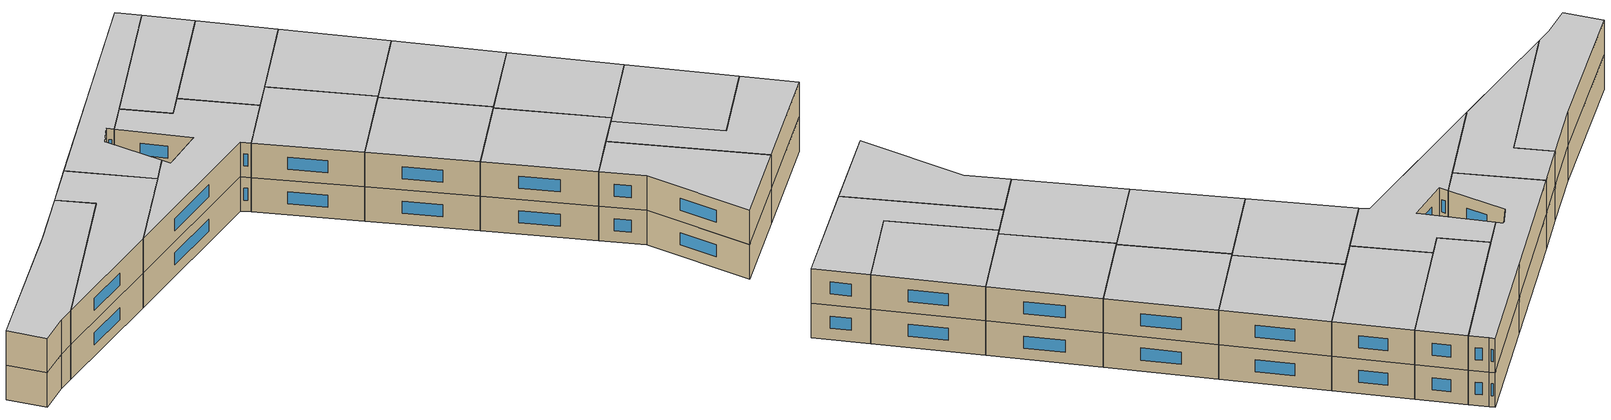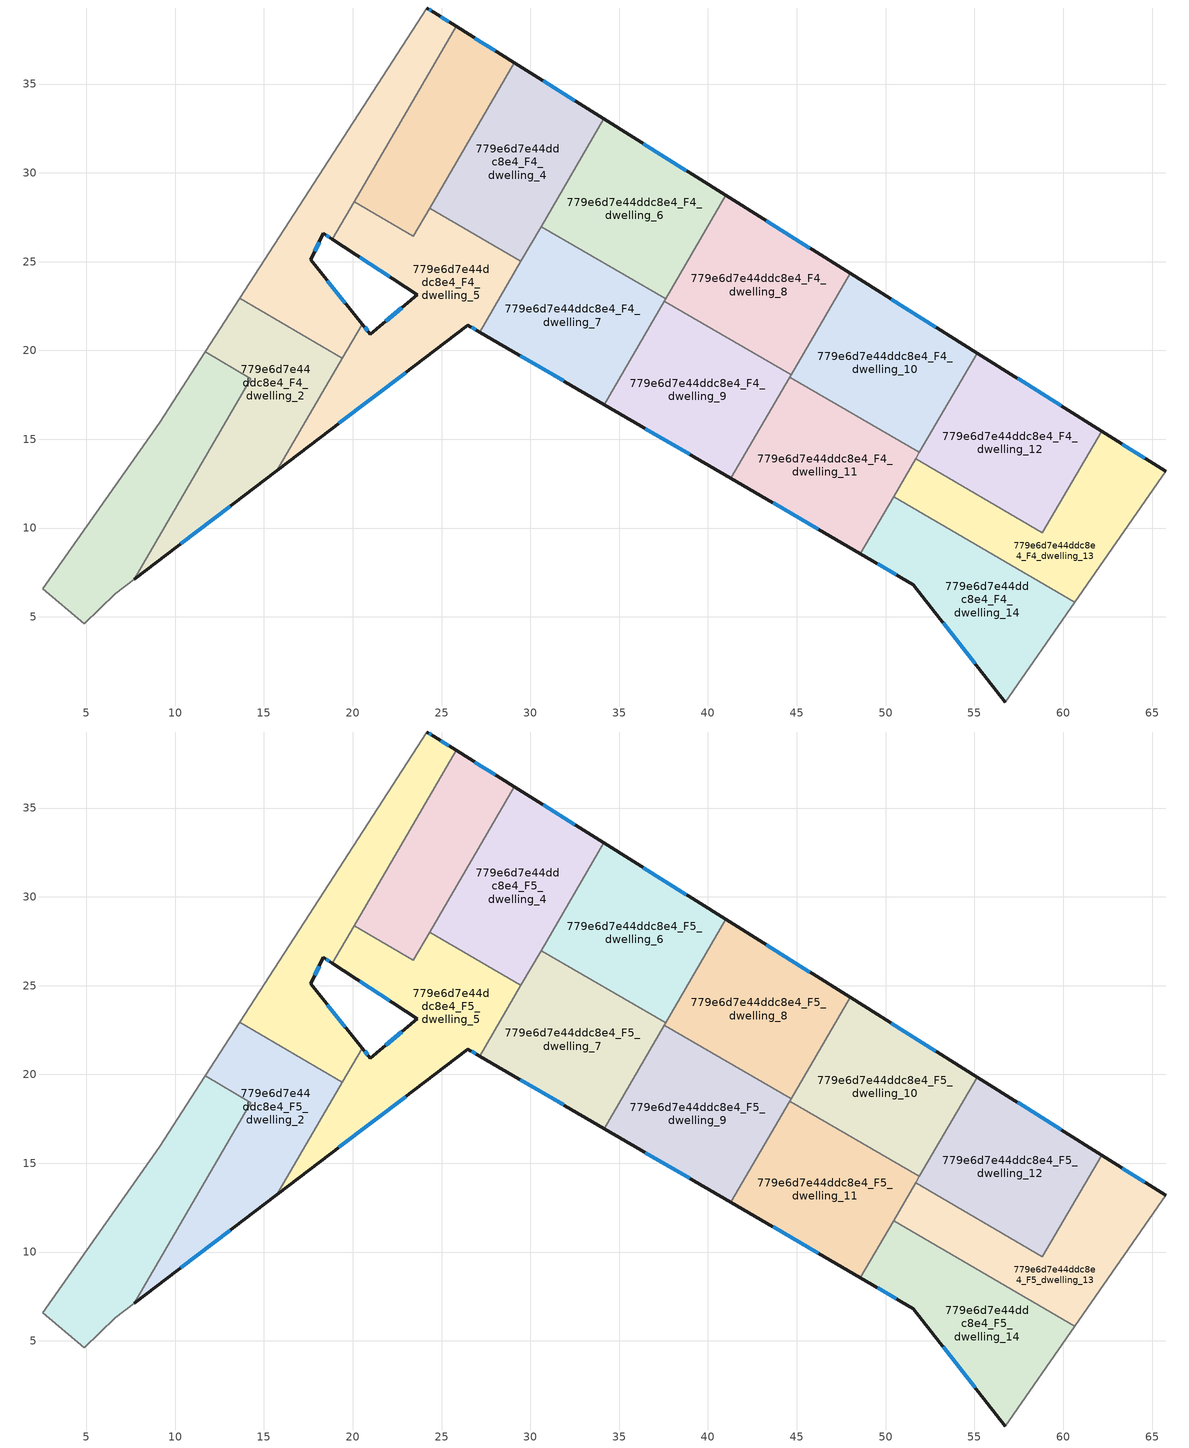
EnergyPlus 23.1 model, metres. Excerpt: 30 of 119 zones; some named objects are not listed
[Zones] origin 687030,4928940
779e6d7e44ddc8e4_F4_dwelling_0
 floor to 779e6d7e44ddc8e4_F3_dwelling_0 (EU_floor_Construction): 25.82,38.25 18.84,26.27 18.35,26.59 17.63,25.1 20.53,21.48 19.42,19.57 13.64,22.93 19.21,31.59 24.18,39.28 24.56,39.04 z12
 wall outside (EU_wall_Construction): 25.82,38.25 24.56,39.04 24.18,39.28 / 20.53,21.48 17.63,25.1 18.35,26.59 18.84,26.27 z12:15
 wall to 779e6d7e44ddc8e4_F4_dwelling_2 (EU_wall_Construction): 13.64,22.93 19.42,19.57 z12:15
 wall adiabatic (EU_wall_Construction): 24.18,39.28 19.21,31.59 13.64,22.93 z12:15
 wall to 779e6d7e44ddc8e4_F4_dwelling_3 (EU_wall_Construction): 20.07,28.38 25.82,38.25 z12:15
 wall to 779e6d7e44ddc8e4_F4_dwelling_5 (EU_wall_Construction): 19.42,19.57 20.53,21.48 / 18.84,26.27 20.07,28.38 z12:15
 window (EU_Window_Construction): 24.43,39.12 24.3,39.2 / 25.41,38.51 24.97,38.78 / 18.51,26.48 18.68,26.37 / 17.86,25.58 18.11,26.1 / 19.58,22.66 18.57,23.92 z12.98:14.02
779e6d7e44ddc8e4_F4_dwelling_1
 floor to 779e6d7e44ddc8e4_F3_dwelling_1 (EU_floor_Construction): 14.27,18.41 7.7,7.12 6.64,6.31 4.89,4.62 2.55,6.59 9.12,15.9 11.7,19.91 z12
 wall adiabatic (EU_wall_Construction): 11.7,19.91 9.12,15.9 2.55,6.59 4.89,4.62 6.64,6.31 7.7,7.12 z12:15
 wall to 779e6d7e44ddc8e4_F4_dwelling_2 (EU_wall_Construction): 7.7,7.12 14.27,18.41 11.7,19.91 z12:15
779e6d7e44ddc8e4_F4_dwelling_10
 floor to 779e6d7e44ddc8e4_F3_dwelling_10 (EU_floor_Construction): 55.16,19.85 51.91,14.26 44.61,18.5 48.01,24.33 z12
 wall outside (EU_wall_Construction): 55.16,19.85 48.01,24.33 z12:15
 wall to 779e6d7e44ddc8e4_F4_dwelling_11 (EU_wall_Construction): 44.61,18.5 51.91,14.26 z12:15
 wall to 779e6d7e44ddc8e4_F4_dwelling_12 (EU_wall_Construction): 51.91,14.26 55.16,19.85 z12:15
 wall to 779e6d7e44ddc8e4_F4_dwelling_8 (EU_wall_Construction): 48.01,24.33 44.68,18.62 z12:15
 wall to 779e6d7e44ddc8e4_F4_dwelling_9 (EU_wall_Construction): 44.68,18.62 44.61,18.5 z12:15
 window (EU_Window_Construction): 52.83,21.31 50.33,22.88 z12.98:14.02
779e6d7e44ddc8e4_F4_dwelling_11
 floor to 779e6d7e44ddc8e4_F3_dwelling_11 (EU_floor_Construction): 51.91,14.26 48.58,8.55 41.29,12.8 44.61,18.5 z12
 wall outside (EU_wall_Construction): 41.29,12.8 48.58,8.55 z12:15
 wall to 779e6d7e44ddc8e4_F4_dwelling_9 (EU_wall_Construction): 44.61,18.5 41.29,12.8 z12:15
 wall to 779e6d7e44ddc8e4_F4_dwelling_14 (EU_wall_Construction): 48.58,8.55 50.45,11.76 z12:15
 wall to 779e6d7e44ddc8e4_F4_dwelling_13 (EU_wall_Construction): 50.45,11.76 51.69,13.9 z12:15
 wall to 779e6d7e44ddc8e4_F4_dwelling_12 (EU_wall_Construction): 51.69,13.9 51.91,14.26 z12:15
 window (EU_Window_Construction): 43.66,11.42 46.21,9.93 z12.98:14.02
779e6d7e44ddc8e4_F4_dwelling_12
 floor to 779e6d7e44ddc8e4_F3_dwelling_12 (EU_floor_Construction): 62.16,15.46 58.83,9.75 51.69,13.9 55.16,19.85 z12
 wall outside (EU_wall_Construction): 62.16,15.46 55.16,19.85 z12:15
 wall to 779e6d7e44ddc8e4_F4_dwelling_13 (EU_wall_Construction): 51.69,13.9 58.83,9.75 62.16,15.46 z12:15
 window (EU_Window_Construction): 59.88,16.89 57.43,18.42 z12.98:14.02
779e6d7e44ddc8e4_F4_dwelling_13
 floor to 779e6d7e44ddc8e4_F3_dwelling_13 (EU_floor_Construction): 65.78,13.19 60.65,5.82 50.45,11.76 51.69,13.9 58.83,9.75 62.16,15.46 z12
 wall outside (EU_wall_Construction): 65.78,13.19 62.16,15.46 z12:15
 wall adiabatic (EU_wall_Construction): 60.65,5.82 65.78,13.19 z12:15
 wall to 779e6d7e44ddc8e4_F4_dwelling_14 (EU_wall_Construction): 50.45,11.76 60.65,5.82 z12:15
 window (EU_Window_Construction): 64.6,13.93 63.33,14.72 z12.98:14.02
779e6d7e44ddc8e4_F4_dwelling_14
 floor to 779e6d7e44ddc8e4_F3_dwelling_14 (EU_floor_Construction): 60.65,5.82 56.74,0.21 51.56,6.82 48.58,8.55 50.45,11.76 z12
 wall outside (EU_wall_Construction): 48.58,8.55 51.56,6.82 56.74,0.21 z12:15
 wall adiabatic (EU_wall_Construction): 56.74,0.21 60.65,5.82 z12:15
 window (EU_Window_Construction): 53.24,4.67 55.05,2.36 / 49.55,7.99 50.59,7.38 z12.98:14.02
779e6d7e44ddc8e4_F4_dwelling_2
 floor to 779e6d7e44ddc8e4_F3_dwelling_2 (EU_floor_Construction): 19.42,19.57 15.72,13.23 7.7,7.12 14.27,18.41 11.7,19.91 13.64,22.93 z12
 wall outside (EU_wall_Construction): 7.7,7.12 15.72,13.23 z12:15
 wall adiabatic (EU_wall_Construction): 13.64,22.93 11.7,19.91 z12:15
 wall to 779e6d7e44ddc8e4_F4_dwelling_5 (EU_wall_Construction): 15.72,13.23 19.42,19.57 z12:15
 window (EU_Window_Construction): 10.31,9.11 13.11,11.24 z12.98:14.02
779e6d7e44ddc8e4_F4_dwelling_3
 floor to 779e6d7e44ddc8e4_F3_dwelling_3 (EU_floor_Construction): 29.09,36.2 24.33,28.02 23.41,26.44 20.07,28.38 25.82,38.25 z12
 wall outside (EU_wall_Construction): 29.09,36.2 25.82,38.25 z12:15
 wall to 779e6d7e44ddc8e4_F4_dwelling_4 (EU_wall_Construction): 24.33,28.02 29.09,36.2 z12:15
 wall to 779e6d7e44ddc8e4_F4_dwelling_5 (EU_wall_Construction): 20.07,28.38 23.41,26.44 24.33,28.02 z12:15
 window (EU_Window_Construction): 28.03,36.87 26.88,37.58 z12.98:14.02
779e6d7e44ddc8e4_F4_dwelling_4
 floor to 779e6d7e44ddc8e4_F3_dwelling_4 (EU_floor_Construction): 34.13,33.04 29.47,25.03 24.33,28.02 29.09,36.2 z12
 wall outside (EU_wall_Construction): 34.13,33.04 29.09,36.2 z12:15
 wall to 779e6d7e44ddc8e4_F4_dwelling_5 (EU_wall_Construction): 24.33,28.02 29.47,25.03 z12:15
 wall to 779e6d7e44ddc8e4_F4_dwelling_6 (EU_wall_Construction): 30.61,26.98 34.13,33.04 z12:15
 wall to 779e6d7e44ddc8e4_F4_dwelling_7 (EU_wall_Construction): 29.47,25.03 30.61,26.98 z12:15
 window (EU_Window_Construction): 32.49,34.06 30.73,35.17 z12.98:14.02
779e6d7e44ddc8e4_F4_dwelling_5
 floor to 779e6d7e44ddc8e4_F3_dwelling_5 (EU_floor_Construction): 29.47,25.03 27.15,21.03 26.49,21.42 15.72,13.23 20.53,21.48 20.99,20.91 23.64,23.14 18.84,26.27 20.07,28.38 23.41,26.44 24.33,28.02 z12
 wall outside (EU_wall_Construction): 15.72,13.23 26.49,21.42 27.15,21.03 / 18.84,26.27 23.64,23.14 20.99,20.91 20.53,21.48 z12:15
 wall to 779e6d7e44ddc8e4_F4_dwelling_7 (EU_wall_Construction): 27.15,21.03 29.47,25.03 z12:15
 window (EU_Window_Construction): 26.7,21.29 26.93,21.16 / 19.22,15.89 22.99,18.75 / 20.84,21.1 20.68,21.3 / 22.78,22.41 21.85,21.63 / 20.4,25.25 22.08,24.16 z12.98:14.02
779e6d7e44ddc8e4_F4_dwelling_6
 floor to 779e6d7e44ddc8e4_F3_dwelling_6 (EU_floor_Construction): 41,28.73 37.61,22.9 30.61,26.98 34.13,33.04 z12
 wall outside (EU_wall_Construction): 41,28.73 34.13,33.04 z12:15
 wall to 779e6d7e44ddc8e4_F4_dwelling_7 (EU_wall_Construction): 30.61,26.98 37.61,22.9 z12:15
 wall to 779e6d7e44ddc8e4_F4_dwelling_8 (EU_wall_Construction): 37.61,22.9 41,28.73 z12:15
 window (EU_Window_Construction): 38.77,30.13 36.37,31.63 z12.98:14.02
779e6d7e44ddc8e4_F4_dwelling_7
 floor to 779e6d7e44ddc8e4_F3_dwelling_7 (EU_floor_Construction): 37.61,22.9 34.15,16.96 27.15,21.03 30.61,26.98 z12
 wall outside (EU_wall_Construction): 27.15,21.03 34.15,16.96 z12:15
 wall to 779e6d7e44ddc8e4_F4_dwelling_9 (EU_wall_Construction): 34.15,16.96 37.54,22.78 z12:15
 wall to 779e6d7e44ddc8e4_F4_dwelling_8 (EU_wall_Construction): 37.54,22.78 37.61,22.9 z12:15
 window (EU_Window_Construction): 29.43,19.71 31.87,18.28 z12.98:14.02
779e6d7e44ddc8e4_F4_dwelling_8
 floor to 779e6d7e44ddc8e4_F3_dwelling_8 (EU_floor_Construction): 48.01,24.33 44.68,18.62 37.54,22.78 41,28.73 z12
 wall outside (EU_wall_Construction): 48.01,24.33 41,28.73 z12:15
 wall to 779e6d7e44ddc8e4_F4_dwelling_9 (EU_wall_Construction): 37.54,22.78 44.68,18.62 z12:15
 window (EU_Window_Construction): 45.73,25.76 43.28,27.3 z12.98:14.02
779e6d7e44ddc8e4_F4_dwelling_9
 floor to 779e6d7e44ddc8e4_F3_dwelling_9 (EU_floor_Construction): 44.68,18.62 41.29,12.8 34.15,16.96 37.54,22.78 z12
 wall outside (EU_wall_Construction): 34.15,16.96 41.29,12.8 z12:15
 window (EU_Window_Construction): 36.47,15.6 38.97,14.15 z12.98:14.02
779e6d7e44ddc8e4_F5_dwelling_0
 floor to 779e6d7e44ddc8e4_F4_dwelling_0 (EU_floor_Construction): 25.82,38.25 18.84,26.27 18.35,26.59 17.63,25.1 20.53,21.48 19.42,19.57 13.64,22.93 19.21,31.59 24.18,39.28 24.56,39.04 z15
 wall outside (EU_wall_Construction): 25.82,38.25 24.56,39.04 24.18,39.28 / 20.53,21.48 17.63,25.1 18.35,26.59 18.84,26.27 z15:18
 wall to 779e6d7e44ddc8e4_F5_dwelling_2 (EU_wall_Construction): 13.64,22.93 19.42,19.57 z15:18
 wall adiabatic (EU_wall_Construction): 24.18,39.28 19.21,31.59 13.64,22.93 z15:18
 wall to 779e6d7e44ddc8e4_F5_dwelling_3 (EU_wall_Construction): 20.07,28.38 25.82,38.25 z15:18
 wall to 779e6d7e44ddc8e4_F5_dwelling_5 (EU_wall_Construction): 19.42,19.57 20.53,21.48 / 18.84,26.27 20.07,28.38 z15:18
 window (EU_Window_Construction): 24.43,39.12 24.3,39.2 / 25.41,38.51 24.97,38.78 / 18.51,26.48 18.68,26.37 / 17.86,25.58 18.11,26.1 / 19.58,22.66 18.57,23.92 z15.98:17.02
 ceiling to 779e6d7e44ddc8e4_F6_dwelling_0 (EU_floor_Construction): 20.53,21.48 17.63,25.1 18.35,26.59 18.84,26.27 25.82,38.25 24.56,39.04 24.18,39.28 19.21,31.59 13.64,22.93 19.42,19.57 z18
779e6d7e44ddc8e4_F5_dwelling_1
 floor to 779e6d7e44ddc8e4_F4_dwelling_1 (EU_floor_Construction): 14.27,18.41 7.7,7.12 6.64,6.31 4.89,4.62 2.55,6.59 9.12,15.9 11.7,19.91 z15
 wall adiabatic (EU_wall_Construction): 11.7,19.91 9.12,15.9 2.55,6.59 4.89,4.62 6.64,6.31 7.7,7.12 z15:18
 wall to 779e6d7e44ddc8e4_F5_dwelling_2 (EU_wall_Construction): 7.7,7.12 14.27,18.41 11.7,19.91 z15:18
 ceiling to 779e6d7e44ddc8e4_F6_dwelling_1 (EU_floor_Construction): 7.7,7.12 14.27,18.41 11.7,19.91 9.12,15.9 2.55,6.59 4.89,4.62 6.64,6.31 z18
779e6d7e44ddc8e4_F5_dwelling_10
 floor to 779e6d7e44ddc8e4_F4_dwelling_10 (EU_floor_Construction): 55.16,19.85 51.91,14.26 44.61,18.5 48.01,24.33 z15
 wall outside (EU_wall_Construction): 55.16,19.85 48.01,24.33 z15:18
 wall to 779e6d7e44ddc8e4_F5_dwelling_11 (EU_wall_Construction): 44.61,18.5 51.91,14.26 z15:18
 wall to 779e6d7e44ddc8e4_F5_dwelling_12 (EU_wall_Construction): 51.91,14.26 55.16,19.85 z15:18
 wall to 779e6d7e44ddc8e4_F5_dwelling_8 (EU_wall_Construction): 48.01,24.33 44.68,18.62 z15:18
 wall to 779e6d7e44ddc8e4_F5_dwelling_9 (EU_wall_Construction): 44.68,18.62 44.61,18.5 z15:18
 window (EU_Window_Construction): 52.83,21.31 50.33,22.88 z15.98:17.02
 ceiling to 779e6d7e44ddc8e4_F6_dwelling_10 (EU_floor_Construction): 51.91,14.26 55.16,19.85 48.01,24.33 44.61,18.5 z18
779e6d7e44ddc8e4_F5_dwelling_11
 floor to 779e6d7e44ddc8e4_F4_dwelling_11 (EU_floor_Construction): 51.91,14.26 48.58,8.55 41.29,12.8 44.61,18.5 z15
 wall outside (EU_wall_Construction): 41.29,12.8 48.58,8.55 z15:18
 wall to 779e6d7e44ddc8e4_F5_dwelling_9 (EU_wall_Construction): 44.61,18.5 41.29,12.8 z15:18
 wall to 779e6d7e44ddc8e4_F5_dwelling_14 (EU_wall_Construction): 48.58,8.55 50.45,11.76 z15:18
 wall to 779e6d7e44ddc8e4_F5_dwelling_13 (EU_wall_Construction): 50.45,11.76 51.69,13.9 z15:18
 wall to 779e6d7e44ddc8e4_F5_dwelling_12 (EU_wall_Construction): 51.69,13.9 51.91,14.26 z15:18
 window (EU_Window_Construction): 43.66,11.42 46.21,9.93 z15.98:17.02
 ceiling to 779e6d7e44ddc8e4_F6_dwelling_11 (EU_floor_Construction): 48.58,8.55 51.91,14.26 44.61,18.5 41.29,12.8 z18
779e6d7e44ddc8e4_F5_dwelling_12
 floor to 779e6d7e44ddc8e4_F4_dwelling_12 (EU_floor_Construction): 62.16,15.46 58.83,9.75 51.69,13.9 55.16,19.85 z15
 wall outside (EU_wall_Construction): 62.16,15.46 55.16,19.85 z15:18
 wall to 779e6d7e44ddc8e4_F5_dwelling_13 (EU_wall_Construction): 51.69,13.9 58.83,9.75 62.16,15.46 z15:18
 window (EU_Window_Construction): 59.88,16.89 57.43,18.42 z15.98:17.02
 ceiling to 779e6d7e44ddc8e4_F6_dwelling_12 (EU_floor_Construction): 58.83,9.75 62.16,15.46 55.16,19.85 51.69,13.9 z18
779e6d7e44ddc8e4_F5_dwelling_13
 floor to 779e6d7e44ddc8e4_F4_dwelling_13 (EU_floor_Construction): 65.78,13.19 60.65,5.82 50.45,11.76 51.69,13.9 58.83,9.75 62.16,15.46 z15
 wall outside (EU_wall_Construction): 65.78,13.19 62.16,15.46 z15:18
 wall adiabatic (EU_wall_Construction): 60.65,5.82 65.78,13.19 z15:18
 wall to 779e6d7e44ddc8e4_F5_dwelling_14 (EU_wall_Construction): 50.45,11.76 60.65,5.82 z15:18
 window (EU_Window_Construction): 64.6,13.93 63.33,14.72 z15.98:17.02
 ceiling to 779e6d7e44ddc8e4_F6_dwelling_13 (EU_floor_Construction): 60.65,5.82 65.78,13.19 62.16,15.46 58.83,9.75 51.69,13.9 50.45,11.76 z18
779e6d7e44ddc8e4_F5_dwelling_14
 floor to 779e6d7e44ddc8e4_F4_dwelling_14 (EU_floor_Construction): 60.65,5.82 56.74,0.21 51.56,6.82 48.58,8.55 50.45,11.76 z15
 wall outside (EU_wall_Construction): 48.58,8.55 51.56,6.82 56.74,0.21 z15:18
 wall adiabatic (EU_wall_Construction): 56.74,0.21 60.65,5.82 z15:18
 window (EU_Window_Construction): 53.24,4.67 55.05,2.36 / 49.55,7.99 50.59,7.38 z15.98:17.02
 ceiling to 779e6d7e44ddc8e4_F6_dwelling_14 (EU_floor_Construction): 56.74,0.21 60.65,5.82 50.45,11.76 48.58,8.55 51.56,6.82 z18
779e6d7e44ddc8e4_F5_dwelling_2
 floor to 779e6d7e44ddc8e4_F4_dwelling_2 (EU_floor_Construction): 19.42,19.57 15.72,13.23 7.7,7.12 14.27,18.41 11.7,19.91 13.64,22.93 z15
 wall outside (EU_wall_Construction): 7.7,7.12 15.72,13.23 z15:18
 wall adiabatic (EU_wall_Construction): 13.64,22.93 11.7,19.91 z15:18
 wall to 779e6d7e44ddc8e4_F5_dwelling_5 (EU_wall_Construction): 15.72,13.23 19.42,19.57 z15:18
 window (EU_Window_Construction): 10.31,9.11 13.11,11.24 z15.98:17.02
 ceiling to 779e6d7e44ddc8e4_F6_dwelling_2 (EU_floor_Construction): 15.72,13.23 19.42,19.57 13.64,22.93 11.7,19.91 14.27,18.41 7.7,7.12 z18
779e6d7e44ddc8e4_F5_dwelling_3
 floor to 779e6d7e44ddc8e4_F4_dwelling_3 (EU_floor_Construction): 29.09,36.2 24.33,28.02 23.41,26.44 20.07,28.38 25.82,38.25 z15
 wall outside (EU_wall_Construction): 29.09,36.2 25.82,38.25 z15:18
 wall to 779e6d7e44ddc8e4_F5_dwelling_4 (EU_wall_Construction): 24.33,28.02 29.09,36.2 z15:18
 wall to 779e6d7e44ddc8e4_F5_dwelling_5 (EU_wall_Construction): 20.07,28.38 23.41,26.44 24.33,28.02 z15:18
 window (EU_Window_Construction): 28.03,36.87 26.88,37.58 z15.98:17.02
 ceiling to 779e6d7e44ddc8e4_F6_dwelling_3 (EU_floor_Construction): 24.33,28.02 29.09,36.2 25.82,38.25 20.07,28.38 23.41,26.44 z18
779e6d7e44ddc8e4_F5_dwelling_4
 floor to 779e6d7e44ddc8e4_F4_dwelling_4 (EU_floor_Construction): 34.13,33.04 29.47,25.03 24.33,28.02 29.09,36.2 z15
 wall outside (EU_wall_Construction): 34.13,33.04 29.09,36.2 z15:18
 wall to 779e6d7e44ddc8e4_F5_dwelling_5 (EU_wall_Construction): 24.33,28.02 29.47,25.03 z15:18
 wall to 779e6d7e44ddc8e4_F5_dwelling_6 (EU_wall_Construction): 30.61,26.98 34.13,33.04 z15:18
 wall to 779e6d7e44ddc8e4_F5_dwelling_7 (EU_wall_Construction): 29.47,25.03 30.61,26.98 z15:18
 window (EU_Window_Construction): 32.49,34.06 30.73,35.17 z15.98:17.02
 ceiling to 779e6d7e44ddc8e4_F6_dwelling_4 (EU_floor_Construction): 29.47,25.03 34.13,33.04 29.09,36.2 24.33,28.02 z18
779e6d7e44ddc8e4_F5_dwelling_5
 floor to 779e6d7e44ddc8e4_F4_dwelling_5 (EU_floor_Construction): 29.47,25.03 27.15,21.03 26.49,21.42 15.72,13.23 20.53,21.48 20.99,20.91 23.64,23.14 18.84,26.27 20.07,28.38 23.41,26.44 24.33,28.02 z15
 wall outside (EU_wall_Construction): 15.72,13.23 26.49,21.42 27.15,21.03 / 18.84,26.27 23.64,23.14 20.99,20.91 20.53,21.48 z15:18
 wall to 779e6d7e44ddc8e4_F5_dwelling_7 (EU_wall_Construction): 27.15,21.03 29.47,25.03 z15:18
 window (EU_Window_Construction): 26.7,21.29 26.93,21.16 / 19.22,15.89 22.99,18.75 / 20.84,21.1 20.68,21.3 / 22.78,22.41 21.85,21.63 / 20.4,25.25 22.08,24.16 z15.98:17.02
 ceiling to 779e6d7e44ddc8e4_F6_dwelling_5 (EU_floor_Construction): 27.15,21.03 29.47,25.03 24.33,28.02 23.41,26.44 20.07,28.38 18.84,26.27 23.64,23.14 20.99,20.91 20.53,21.48 15.72,13.23 26.49,21.42 z18
779e6d7e44ddc8e4_F5_dwelling_6
 floor to 779e6d7e44ddc8e4_F4_dwelling_6 (EU_floor_Construction): 41,28.73 37.61,22.9 30.61,26.98 34.13,33.04 z15
 wall outside (EU_wall_Construction): 41,28.73 34.13,33.04 z15:18
 wall to 779e6d7e44ddc8e4_F5_dwelling_7 (EU_wall_Construction): 30.61,26.98 37.61,22.9 z15:18
 wall to 779e6d7e44ddc8e4_F5_dwelling_8 (EU_wall_Construction): 37.61,22.9 41,28.73 z15:18
 window (EU_Window_Construction): 38.77,30.13 36.37,31.63 z15.98:17.02
 ceiling to 779e6d7e44ddc8e4_F6_dwelling_6 (EU_floor_Construction): 37.61,22.9 41,28.73 34.13,33.04 30.61,26.98 z18
779e6d7e44ddc8e4_F5_dwelling_7
 floor to 779e6d7e44ddc8e4_F4_dwelling_7 (EU_floor_Construction): 37.61,22.9 34.15,16.96 27.15,21.03 30.61,26.98 z15
 wall outside (EU_wall_Construction): 27.15,21.03 34.15,16.96 z15:18
 wall to 779e6d7e44ddc8e4_F5_dwelling_9 (EU_wall_Construction): 34.15,16.96 37.54,22.78 z15:18
 wall to 779e6d7e44ddc8e4_F5_dwelling_8 (EU_wall_Construction): 37.54,22.78 37.61,22.9 z15:18
 window (EU_Window_Construction): 29.43,19.71 31.87,18.28 z15.98:17.02
 ceiling to 779e6d7e44ddc8e4_F6_dwelling_7 (EU_floor_Construction): 34.15,16.96 37.61,22.9 30.61,26.98 27.15,21.03 z18
779e6d7e44ddc8e4_F5_dwelling_8
 floor to 779e6d7e44ddc8e4_F4_dwelling_8 (EU_floor_Construction): 48.01,24.33 44.68,18.62 37.54,22.78 41,28.73 z15
 wall outside (EU_wall_Construction): 48.01,24.33 41,28.73 z15:18
 wall to 779e6d7e44ddc8e4_F5_dwelling_9 (EU_wall_Construction): 37.54,22.78 44.68,18.62 z15:18
 window (EU_Window_Construction): 45.73,25.76 43.28,27.3 z15.98:17.02
 ceiling to 779e6d7e44ddc8e4_F6_dwelling_8 (EU_floor_Construction): 44.68,18.62 48.01,24.33 41,28.73 37.54,22.78 z18
779e6d7e44ddc8e4_F5_dwelling_9
 floor to 779e6d7e44ddc8e4_F4_dwelling_9 (EU_floor_Construction): 44.68,18.62 41.29,12.8 34.15,16.96 37.54,22.78 z15
 wall outside (EU_wall_Construction): 34.15,16.96 41.29,12.8 z15:18
 window (EU_Window_Construction): 36.47,15.6 38.97,14.15 z15.98:17.02
 ceiling to 779e6d7e44ddc8e4_F6_dwelling_9 (EU_floor_Construction): 41.29,12.8 44.68,18.62 37.54,22.78 34.15,16.96 z18
[Building]
EU S2 Campaign: North Axis=0; Terrain=City; Solar Distribution=FullExterior
[Site:Location]
Bologna: Latitude=44.5; Longitude=11.25; Time Zone=1; Elevation=37
[SizingPeriod:WeatherFileDays]
AnnualSizingPeriod: Begin Month=1; Begin Day of Month=1; End Month=12; End Day of Month=31; Day of Week for Start Day=Monday; Use Weather File Daylight Saving Period=No; Use Weather File Rain and Snow Indicators=No
[MATERIAL]
EU_InternalMass_Material: Roughness=MediumRough; Thickness=0.1; Conductivity=1; Density=1800; Specific Heat=900; Thermal Absorptance=0.9; Solar Absorptance=0.7; Visible Absorptance=0.7
[MATERIAL:NOMASS] Roughness=MediumRough; Thermal Absorptance=0.9; Solar Absorptance=0.7; Visible Absorptance=0.7
Name | Thermal Resistance
EU_wall_NoMass | 0.905828
EU_floor_NoMass | 0.67114
[WINDOWMATERIAL:SIMPLEGLAZINGSYSTEM]
EU_Window_SimpleGlazing: UFactor=4.52486; Solar Heat Gain Coefficient=0.85; Visible Transmittance=0.85
[CONSTRUCTION]
EU_wall_Construction: EU_wall_NoMass
EU_floor_Construction: EU_floor_NoMass
EU_Window_Construction: EU_Window_SimpleGlazing
EU_InternalMass_Construction: EU_InternalMass_Material
[ZONE] Type=1; Multiplier=1; Ceiling Height=autocalculate; Floor Area=autocalculate; Part of Total Floor Area=Yes
Name | Volume
779e6d7e44ddc8e4_F4_dwelling_0; 779e6d7e44ddc8e4_F5_dwelling_0 | 170.196
779e6d7e44ddc8e4_F4_dwelling_1; 779e6d7e44ddc8e4_F5_dwelling_1 | 167.176
779e6d7e44ddc8e4_F4_dwelling_10; 779e6d7e44ddc8e4_F5_dwelling_10 | 167.168
779e6d7e44ddc8e4_F4_dwelling_11; 779e6d7e44ddc8e4_F5_dwelling_11 | 167.169
779e6d7e44ddc8e4_F4_dwelling_12; 779e6d7e44ddc8e4_F5_dwelling_12; 779e6d7e44ddc8e4_F4_dwelling_6; 779e6d7e44ddc8e4_F5_dwelling_6 | 167.165
779e6d7e44ddc8e4_F4_dwelling_13; 779e6d7e44ddc8e4_F5_dwelling_13 | 167.139
779e6d7e44ddc8e4_F4_dwelling_14; 779e6d7e44ddc8e4_F5_dwelling_14 | 167.161
779e6d7e44ddc8e4_F4_dwelling_2; 779e6d7e44ddc8e4_F5_dwelling_2 | 170.194
779e6d7e44ddc8e4_F4_dwelling_3; 779e6d7e44ddc8e4_F5_dwelling_3 | 131.539
779e6d7e44ddc8e4_F4_dwelling_4; 779e6d7e44ddc8e4_F5_dwelling_4 | 167.138
779e6d7e44ddc8e4_F4_dwelling_5; 779e6d7e44ddc8e4_F5_dwelling_5 | 196.667
779e6d7e44ddc8e4_F4_dwelling_7; 779e6d7e44ddc8e4_F5_dwelling_7 | 167.167
779e6d7e44ddc8e4_F4_dwelling_8; 779e6d7e44ddc8e4_F5_dwelling_8; 779e6d7e44ddc8e4_F4_dwelling_9; 779e6d7e44ddc8e4_F5_dwelling_9 | 167.157
[INTERNALMASS] Construction=EU_InternalMass_Construction
Name | Zone or ZoneList | Surface Area
779e6d7e44ddc8e4_F4_dwelling_0_EU_InternalMass | 779e6d7e44ddc8e4_F4_dwelling_0 | 56.7325
779e6d7e44ddc8e4_F4_dwelling_1_EU_InternalMass | 779e6d7e44ddc8e4_F4_dwelling_1 | 55.7261
779e6d7e44ddc8e4_F4_dwelling_2_EU_InternalMass | 779e6d7e44ddc8e4_F4_dwelling_2 | 56.7326
779e6d7e44ddc8e4_F4_dwelling_3_EU_InternalMass | 779e6d7e44ddc8e4_F4_dwelling_3 | 43.8535
779e6d7e44ddc8e4_F4_dwelling_4_EU_InternalMass | 779e6d7e44ddc8e4_F4_dwelling_4 | 55.7106
779e6d7e44ddc8e4_F4_dwelling_5_EU_InternalMass | 779e6d7e44ddc8e4_F4_dwelling_5 | 65.5606
779e6d7e44ddc8e4_F4_dwelling_6_EU_InternalMass | 779e6d7e44ddc8e4_F4_dwelling_6 | 55.7239
779e6d7e44ddc8e4_F4_dwelling_7_EU_InternalMass | 779e6d7e44ddc8e4_F4_dwelling_7 | 55.7237
779e6d7e44ddc8e4_F4_dwelling_8_EU_InternalMass | 779e6d7e44ddc8e4_F4_dwelling_8 | 55.7204
779e6d7e44ddc8e4_F4_dwelling_9_EU_InternalMass | 779e6d7e44ddc8e4_F4_dwelling_9 | 55.7189
779e6d7e44ddc8e4_F4_dwelling_10_EU_InternalMass | 779e6d7e44ddc8e4_F4_dwelling_10 | 55.7222
779e6d7e44ddc8e4_F4_dwelling_11_EU_InternalMass | 779e6d7e44ddc8e4_F4_dwelling_11 | 55.7234
779e6d7e44ddc8e4_F4_dwelling_12_EU_InternalMass | 779e6d7e44ddc8e4_F4_dwelling_12 | 55.7219
779e6d7e44ddc8e4_F4_dwelling_13_EU_InternalMass | 779e6d7e44ddc8e4_F4_dwelling_13 | 55.7129
779e6d7e44ddc8e4_F4_dwelling_14_EU_InternalMass | 779e6d7e44ddc8e4_F4_dwelling_14 | 55.7206
779e6d7e44ddc8e4_F5_dwelling_0_EU_InternalMass | 779e6d7e44ddc8e4_F5_dwelling_0 | 56.7325
779e6d7e44ddc8e4_F5_dwelling_1_EU_InternalMass | 779e6d7e44ddc8e4_F5_dwelling_1 | 55.7261
779e6d7e44ddc8e4_F5_dwelling_2_EU_InternalMass | 779e6d7e44ddc8e4_F5_dwelling_2 | 56.7326
779e6d7e44ddc8e4_F5_dwelling_3_EU_InternalMass | 779e6d7e44ddc8e4_F5_dwelling_3 | 43.8535
779e6d7e44ddc8e4_F5_dwelling_4_EU_InternalMass | 779e6d7e44ddc8e4_F5_dwelling_4 | 55.7106
779e6d7e44ddc8e4_F5_dwelling_5_EU_InternalMass | 779e6d7e44ddc8e4_F5_dwelling_5 | 65.5606
779e6d7e44ddc8e4_F5_dwelling_6_EU_InternalMass | 779e6d7e44ddc8e4_F5_dwelling_6 | 55.7239
779e6d7e44ddc8e4_F5_dwelling_7_EU_InternalMass | 779e6d7e44ddc8e4_F5_dwelling_7 | 55.7237
779e6d7e44ddc8e4_F5_dwelling_8_EU_InternalMass | 779e6d7e44ddc8e4_F5_dwelling_8 | 55.7204
779e6d7e44ddc8e4_F5_dwelling_9_EU_InternalMass | 779e6d7e44ddc8e4_F5_dwelling_9 | 55.7189
779e6d7e44ddc8e4_F5_dwelling_10_EU_InternalMass | 779e6d7e44ddc8e4_F5_dwelling_10 | 55.7222
779e6d7e44ddc8e4_F5_dwelling_11_EU_InternalMass | 779e6d7e44ddc8e4_F5_dwelling_11 | 55.7234
779e6d7e44ddc8e4_F5_dwelling_12_EU_InternalMass | 779e6d7e44ddc8e4_F5_dwelling_12 | 55.7219
779e6d7e44ddc8e4_F5_dwelling_13_EU_InternalMass | 779e6d7e44ddc8e4_F5_dwelling_13 | 55.7129
779e6d7e44ddc8e4_F5_dwelling_14_EU_InternalMass | 779e6d7e44ddc8e4_F5_dwelling_14 | 55.7206
[OTHEREQUIPMENT] Fuel Type=Electricity; Design Level Calculation Method=Watts/Area; Power per Zone Floor Area=1; Fraction Latent=0; Fraction Radiant=0; Fraction Lost=0; Carbon Dioxide Generation Rate=0; EndUse Subcategory=EU_Step8_InternalGains
Name | Zone or ZoneList or Space or SpaceList | Schedule
EU_Step8_InternalGain_779e6d7e44ddc8e4_F4_dwelling_0_f000 | 779e6d7e44ddc8e4_F4_dwelling_0 | EU_Step8_GainSchedule_779e6d7e44ddc8e4_F4_dwelling_0_f000
EU_Step8_InternalGain_779e6d7e44ddc8e4_F4_dwelling_1_f000 | 779e6d7e44ddc8e4_F4_dwelling_1 | EU_Step8_GainSchedule_779e6d7e44ddc8e4_F4_dwelling_1_f000
EU_Step8_InternalGain_779e6d7e44ddc8e4_F4_dwelling_2_f000 | 779e6d7e44ddc8e4_F4_dwelling_2 | EU_Step8_GainSchedule_779e6d7e44ddc8e4_F4_dwelling_2_f000
EU_Step8_InternalGain_779e6d7e44ddc8e4_F4_dwelling_3_f000 | 779e6d7e44ddc8e4_F4_dwelling_3 | EU_Step8_GainSchedule_779e6d7e44ddc8e4_F4_dwelling_3_f000
EU_Step8_InternalGain_779e6d7e44ddc8e4_F4_dwelling_4_f000 | 779e6d7e44ddc8e4_F4_dwelling_4 | EU_Step8_GainSchedule_779e6d7e44ddc8e4_F4_dwelling_4_f000
EU_Step8_InternalGain_779e6d7e44ddc8e4_F4_dwelling_5_f000 | 779e6d7e44ddc8e4_F4_dwelling_5 | EU_Step8_GainSchedule_779e6d7e44ddc8e4_F4_dwelling_5_f000
EU_Step8_InternalGain_779e6d7e44ddc8e4_F4_dwelling_6_f000 | 779e6d7e44ddc8e4_F4_dwelling_6 | EU_Step8_GainSchedule_779e6d7e44ddc8e4_F4_dwelling_6_f000
EU_Step8_InternalGain_779e6d7e44ddc8e4_F4_dwelling_7_f000 | 779e6d7e44ddc8e4_F4_dwelling_7 | EU_Step8_GainSchedule_779e6d7e44ddc8e4_F4_dwelling_7_f000
EU_Step8_InternalGain_779e6d7e44ddc8e4_F4_dwelling_8_f000 | 779e6d7e44ddc8e4_F4_dwelling_8 | EU_Step8_GainSchedule_779e6d7e44ddc8e4_F4_dwelling_8_f000
EU_Step8_InternalGain_779e6d7e44ddc8e4_F4_dwelling_9_f000 | 779e6d7e44ddc8e4_F4_dwelling_9 | EU_Step8_GainSchedule_779e6d7e44ddc8e4_F4_dwelling_9_f000
EU_Step8_InternalGain_779e6d7e44ddc8e4_F4_dwelling_10_f000 | 779e6d7e44ddc8e4_F4_dwelling_10 | EU_Step8_GainSchedule_779e6d7e44ddc8e4_F4_dwelling_10_f000
EU_Step8_InternalGain_779e6d7e44ddc8e4_F4_dwelling_11_f000 | 779e6d7e44ddc8e4_F4_dwelling_11 | EU_Step8_GainSchedule_779e6d7e44ddc8e4_F4_dwelling_11_f000
EU_Step8_InternalGain_779e6d7e44ddc8e4_F4_dwelling_12_f000 | 779e6d7e44ddc8e4_F4_dwelling_12 | EU_Step8_GainSchedule_779e6d7e44ddc8e4_F4_dwelling_12_f000
EU_Step8_InternalGain_779e6d7e44ddc8e4_F4_dwelling_13_f000 | 779e6d7e44ddc8e4_F4_dwelling_13 | EU_Step8_GainSchedule_779e6d7e44ddc8e4_F4_dwelling_13_f000
EU_Step8_InternalGain_779e6d7e44ddc8e4_F4_dwelling_14_f000 | 779e6d7e44ddc8e4_F4_dwelling_14 | EU_Step8_GainSchedule_779e6d7e44ddc8e4_F4_dwelling_14_f000
EU_Step8_InternalGain_779e6d7e44ddc8e4_F5_dwelling_0_f000 | 779e6d7e44ddc8e4_F5_dwelling_0 | EU_Step8_GainSchedule_779e6d7e44ddc8e4_F5_dwelling_0_f000
EU_Step8_InternalGain_779e6d7e44ddc8e4_F5_dwelling_1_f000 | 779e6d7e44ddc8e4_F5_dwelling_1 | EU_Step8_GainSchedule_779e6d7e44ddc8e4_F5_dwelling_1_f000
EU_Step8_InternalGain_779e6d7e44ddc8e4_F5_dwelling_2_f000 | 779e6d7e44ddc8e4_F5_dwelling_2 | EU_Step8_GainSchedule_779e6d7e44ddc8e4_F5_dwelling_2_f000
EU_Step8_InternalGain_779e6d7e44ddc8e4_F5_dwelling_3_f000 | 779e6d7e44ddc8e4_F5_dwelling_3 | EU_Step8_GainSchedule_779e6d7e44ddc8e4_F5_dwelling_3_f000
EU_Step8_InternalGain_779e6d7e44ddc8e4_F5_dwelling_4_f000 | 779e6d7e44ddc8e4_F5_dwelling_4 | EU_Step8_GainSchedule_779e6d7e44ddc8e4_F5_dwelling_4_f000
EU_Step8_InternalGain_779e6d7e44ddc8e4_F5_dwelling_5_f000 | 779e6d7e44ddc8e4_F5_dwelling_5 | EU_Step8_GainSchedule_779e6d7e44ddc8e4_F5_dwelling_5_f000
EU_Step8_InternalGain_779e6d7e44ddc8e4_F5_dwelling_6_f000 | 779e6d7e44ddc8e4_F5_dwelling_6 | EU_Step8_GainSchedule_779e6d7e44ddc8e4_F5_dwelling_6_f000
EU_Step8_InternalGain_779e6d7e44ddc8e4_F5_dwelling_7_f000 | 779e6d7e44ddc8e4_F5_dwelling_7 | EU_Step8_GainSchedule_779e6d7e44ddc8e4_F5_dwelling_7_f000
EU_Step8_InternalGain_779e6d7e44ddc8e4_F5_dwelling_8_f000 | 779e6d7e44ddc8e4_F5_dwelling_8 | EU_Step8_GainSchedule_779e6d7e44ddc8e4_F5_dwelling_8_f000
EU_Step8_InternalGain_779e6d7e44ddc8e4_F5_dwelling_9_f000 | 779e6d7e44ddc8e4_F5_dwelling_9 | EU_Step8_GainSchedule_779e6d7e44ddc8e4_F5_dwelling_9_f000
EU_Step8_InternalGain_779e6d7e44ddc8e4_F5_dwelling_10_f000 | 779e6d7e44ddc8e4_F5_dwelling_10 | EU_Step8_GainSchedule_779e6d7e44ddc8e4_F5_dwelling_10_f000
EU_Step8_InternalGain_779e6d7e44ddc8e4_F5_dwelling_11_f000 | 779e6d7e44ddc8e4_F5_dwelling_11 | EU_Step8_GainSchedule_779e6d7e44ddc8e4_F5_dwelling_11_f000
EU_Step8_InternalGain_779e6d7e44ddc8e4_F5_dwelling_12_f000 | 779e6d7e44ddc8e4_F5_dwelling_12 | EU_Step8_GainSchedule_779e6d7e44ddc8e4_F5_dwelling_12_f000
EU_Step8_InternalGain_779e6d7e44ddc8e4_F5_dwelling_13_f000 | 779e6d7e44ddc8e4_F5_dwelling_13 | EU_Step8_GainSchedule_779e6d7e44ddc8e4_F5_dwelling_13_f000
EU_Step8_InternalGain_779e6d7e44ddc8e4_F5_dwelling_14_f000 | 779e6d7e44ddc8e4_F5_dwelling_14 | EU_Step8_GainSchedule_779e6d7e44ddc8e4_F5_dwelling_14_f000
[ZONEVENTILATION:DESIGNFLOWRATE] Schedule=EU_AlwaysOn; Design Flow Rate Calculation Method=AirChanges/Hour; Air Changes per Hour=0.73129; Ventilation Type=Natural; Fan Pressure Rise=0; Fan Total Efficiency=1; Constant Term Coefficient=1; Temperature Term Coefficient=0; Velocity Term Coefficient=0; Velocity Squared Term Coefficient=0; Minimum Indoor Temperature=-100; Maximum Indoor Temperature=100; Delta Temperature=-100; Minimum Outdoor Temperature=-100; Maximum Outdoor Temperature=100; Maximum Wind Speed=40
Name | Zone or ZoneList or Space or SpaceList
EU_ConstantAir_779e6d7e44ddc8e4_F4_dwelling_0 | 779e6d7e44ddc8e4_F4_dwelling_0
EU_ConstantAir_779e6d7e44ddc8e4_F4_dwelling_1 | 779e6d7e44ddc8e4_F4_dwelling_1
EU_ConstantAir_779e6d7e44ddc8e4_F4_dwelling_2 | 779e6d7e44ddc8e4_F4_dwelling_2
EU_ConstantAir_779e6d7e44ddc8e4_F4_dwelling_3 | 779e6d7e44ddc8e4_F4_dwelling_3
EU_ConstantAir_779e6d7e44ddc8e4_F4_dwelling_4 | 779e6d7e44ddc8e4_F4_dwelling_4
EU_ConstantAir_779e6d7e44ddc8e4_F4_dwelling_5 | 779e6d7e44ddc8e4_F4_dwelling_5
EU_ConstantAir_779e6d7e44ddc8e4_F4_dwelling_6 | 779e6d7e44ddc8e4_F4_dwelling_6
EU_ConstantAir_779e6d7e44ddc8e4_F4_dwelling_7 | 779e6d7e44ddc8e4_F4_dwelling_7
EU_ConstantAir_779e6d7e44ddc8e4_F4_dwelling_8 | 779e6d7e44ddc8e4_F4_dwelling_8
EU_ConstantAir_779e6d7e44ddc8e4_F4_dwelling_9 | 779e6d7e44ddc8e4_F4_dwelling_9
EU_ConstantAir_779e6d7e44ddc8e4_F4_dwelling_10 | 779e6d7e44ddc8e4_F4_dwelling_10
EU_ConstantAir_779e6d7e44ddc8e4_F4_dwelling_11 | 779e6d7e44ddc8e4_F4_dwelling_11
EU_ConstantAir_779e6d7e44ddc8e4_F4_dwelling_12 | 779e6d7e44ddc8e4_F4_dwelling_12
EU_ConstantAir_779e6d7e44ddc8e4_F4_dwelling_13 | 779e6d7e44ddc8e4_F4_dwelling_13
EU_ConstantAir_779e6d7e44ddc8e4_F4_dwelling_14 | 779e6d7e44ddc8e4_F4_dwelling_14
EU_ConstantAir_779e6d7e44ddc8e4_F5_dwelling_0 | 779e6d7e44ddc8e4_F5_dwelling_0
EU_ConstantAir_779e6d7e44ddc8e4_F5_dwelling_1 | 779e6d7e44ddc8e4_F5_dwelling_1
EU_ConstantAir_779e6d7e44ddc8e4_F5_dwelling_2 | 779e6d7e44ddc8e4_F5_dwelling_2
EU_ConstantAir_779e6d7e44ddc8e4_F5_dwelling_3 | 779e6d7e44ddc8e4_F5_dwelling_3
EU_ConstantAir_779e6d7e44ddc8e4_F5_dwelling_4 | 779e6d7e44ddc8e4_F5_dwelling_4
EU_ConstantAir_779e6d7e44ddc8e4_F5_dwelling_5 | 779e6d7e44ddc8e4_F5_dwelling_5
EU_ConstantAir_779e6d7e44ddc8e4_F5_dwelling_6 | 779e6d7e44ddc8e4_F5_dwelling_6
EU_ConstantAir_779e6d7e44ddc8e4_F5_dwelling_7 | 779e6d7e44ddc8e4_F5_dwelling_7
EU_ConstantAir_779e6d7e44ddc8e4_F5_dwelling_8 | 779e6d7e44ddc8e4_F5_dwelling_8
EU_ConstantAir_779e6d7e44ddc8e4_F5_dwelling_9 | 779e6d7e44ddc8e4_F5_dwelling_9
EU_ConstantAir_779e6d7e44ddc8e4_F5_dwelling_10 | 779e6d7e44ddc8e4_F5_dwelling_10
EU_ConstantAir_779e6d7e44ddc8e4_F5_dwelling_11 | 779e6d7e44ddc8e4_F5_dwelling_11
EU_ConstantAir_779e6d7e44ddc8e4_F5_dwelling_12 | 779e6d7e44ddc8e4_F5_dwelling_12
EU_ConstantAir_779e6d7e44ddc8e4_F5_dwelling_13 | 779e6d7e44ddc8e4_F5_dwelling_13
EU_ConstantAir_779e6d7e44ddc8e4_F5_dwelling_14 | 779e6d7e44ddc8e4_F5_dwelling_14
[HVACTEMPLATE:THERMOSTAT] Constant Heating Setpoint=20; Constant Cooling Setpoint=50
EU_HeatOnly_779e6d7e44ddc8e4_F0_dwelling_0; EU_HeatOnly_779e6d7e44ddc8e4_F0_dwelling_1
[HVACTEMPLATE:ZONE:IDEALLOADSAIRSYSTEM] System Availability Schedule=EU_AlwaysOn; Maximum Heating Supply Air Temperature=50; Minimum Cooling Supply Air Temperature=13; Maximum Heating Supply Air Humidity Ratio=0.0156; Minimum Cooling Supply Air Humidity Ratio=0.0077; Heating Limit=NoLimit; Cooling Limit=NoLimit; Heating Availability Schedule=EU_AlwaysOn; Cooling Availability Schedule=EU_CoolingOff; Dehumidification Control Type=ConstantSensibleHeatRatio; Cooling Sensible Heat Ratio=0.7; Dehumidification Setpoint=60; Humidification Control Type=None; Humidification Setpoint=30; Outdoor Air Method=None; Outdoor Air Flow Rate per Person=0.00944; Outdoor Air Flow Rate per Zone Floor Area=0; Outdoor Air Flow Rate per Zone=0; Demand Controlled Ventilation Type=None; Outdoor Air Economizer Type=NoEconomizer; Heat Recovery Type=None; Sensible Heat Recovery Effectiveness=0.7; Latent Heat Recovery Effectiveness=0.65
Name | Template Thermostat
779e6d7e44ddc8e4_F4_dwelling_0 | EU_HeatOnly_779e6d7e44ddc8e4_F4_dwelling_0
779e6d7e44ddc8e4_F4_dwelling_1 | EU_HeatOnly_779e6d7e44ddc8e4_F4_dwelling_1
779e6d7e44ddc8e4_F4_dwelling_2 | EU_HeatOnly_779e6d7e44ddc8e4_F4_dwelling_2
779e6d7e44ddc8e4_F4_dwelling_3 | EU_HeatOnly_779e6d7e44ddc8e4_F4_dwelling_3
779e6d7e44ddc8e4_F4_dwelling_4 | EU_HeatOnly_779e6d7e44ddc8e4_F4_dwelling_4
779e6d7e44ddc8e4_F4_dwelling_5 | EU_HeatOnly_779e6d7e44ddc8e4_F4_dwelling_5
779e6d7e44ddc8e4_F4_dwelling_6 | EU_HeatOnly_779e6d7e44ddc8e4_F4_dwelling_6
779e6d7e44ddc8e4_F4_dwelling_7 | EU_HeatOnly_779e6d7e44ddc8e4_F4_dwelling_7
779e6d7e44ddc8e4_F4_dwelling_8 | EU_HeatOnly_779e6d7e44ddc8e4_F4_dwelling_8
779e6d7e44ddc8e4_F4_dwelling_9 | EU_HeatOnly_779e6d7e44ddc8e4_F4_dwelling_9
779e6d7e44ddc8e4_F4_dwelling_10 | EU_HeatOnly_779e6d7e44ddc8e4_F4_dwelling_10
779e6d7e44ddc8e4_F4_dwelling_11 | EU_HeatOnly_779e6d7e44ddc8e4_F4_dwelling_11
779e6d7e44ddc8e4_F4_dwelling_12 | EU_HeatOnly_779e6d7e44ddc8e4_F4_dwelling_12
779e6d7e44ddc8e4_F4_dwelling_13 | EU_HeatOnly_779e6d7e44ddc8e4_F4_dwelling_13
779e6d7e44ddc8e4_F4_dwelling_14 | EU_HeatOnly_779e6d7e44ddc8e4_F4_dwelling_14
779e6d7e44ddc8e4_F5_dwelling_0 | EU_HeatOnly_779e6d7e44ddc8e4_F5_dwelling_0
779e6d7e44ddc8e4_F5_dwelling_1 | EU_HeatOnly_779e6d7e44ddc8e4_F5_dwelling_1
779e6d7e44ddc8e4_F5_dwelling_2 | EU_HeatOnly_779e6d7e44ddc8e4_F5_dwelling_2
779e6d7e44ddc8e4_F5_dwelling_3 | EU_HeatOnly_779e6d7e44ddc8e4_F5_dwelling_3
779e6d7e44ddc8e4_F5_dwelling_4 | EU_HeatOnly_779e6d7e44ddc8e4_F5_dwelling_4
779e6d7e44ddc8e4_F5_dwelling_5 | EU_HeatOnly_779e6d7e44ddc8e4_F5_dwelling_5
779e6d7e44ddc8e4_F5_dwelling_6 | EU_HeatOnly_779e6d7e44ddc8e4_F5_dwelling_6
779e6d7e44ddc8e4_F5_dwelling_7 | EU_HeatOnly_779e6d7e44ddc8e4_F5_dwelling_7
779e6d7e44ddc8e4_F5_dwelling_8 | EU_HeatOnly_779e6d7e44ddc8e4_F5_dwelling_8
779e6d7e44ddc8e4_F5_dwelling_9 | EU_HeatOnly_779e6d7e44ddc8e4_F5_dwelling_9
779e6d7e44ddc8e4_F5_dwelling_10 | EU_HeatOnly_779e6d7e44ddc8e4_F5_dwelling_10
779e6d7e44ddc8e4_F5_dwelling_11 | EU_HeatOnly_779e6d7e44ddc8e4_F5_dwelling_11
779e6d7e44ddc8e4_F5_dwelling_12 | EU_HeatOnly_779e6d7e44ddc8e4_F5_dwelling_12
779e6d7e44ddc8e4_F5_dwelling_13 | EU_HeatOnly_779e6d7e44ddc8e4_F5_dwelling_13
779e6d7e44ddc8e4_F5_dwelling_14 | EU_HeatOnly_779e6d7e44ddc8e4_F5_dwelling_14
[SIZING:ZONE] Zone Cooling Design Supply Air Temperature Input Method=SupplyAirTemperature; Zone Cooling Design Supply Air Temperature=13; Zone Heating Design Supply Air Temperature Input Method=SupplyAirTemperature; Zone Heating Design Supply Air Temperature=50; Zone Cooling Design Supply Air Humidity Ratio=0.008; Zone Heating Design Supply Air Humidity Ratio=0.008; Cooling Design Air Flow Method=DesignDay; Cooling Design Air Flow Rate=0; Cooling Minimum Air Flow per Zone Floor Area=0.000762; Cooling Minimum Air Flow=0; Cooling Minimum Air Flow Fraction=0.2; Heating Design Air Flow Method=DesignDay; Heating Design Air Flow Rate=0; Heating Maximum Air Flow per Zone Floor Area=0.002032; Heating Maximum Air Flow=0.141576; Heating Maximum Air Flow Fraction=0.3; Account for Dedicated Outdoor Air System=No; Dedicated Outdoor Air System Control Strategy=NeutralSupplyAir; Dedicated Outdoor Air Low Setpoint Temperature for Design=autosize; Dedicated Outdoor Air High Setpoint Temperature for Design=autosize; Zone Load Sizing Method=Sensible Load Only No Latent Load; Zone Latent Cooling Design Supply Air Humidity Ratio Input Method=HumidityRatioDifference; Zone Cooling Design Supply Air Humidity Ratio Difference=0.005; Zone Latent Heating Design Supply Air Humidity Ratio Input Method=HumidityRatioDifference; Zone Humidification Design Supply Air Humidity Ratio Difference=0.005
779e6d7e44ddc8e4_F4_dwelling_0; 779e6d7e44ddc8e4_F4_dwelling_1; 779e6d7e44ddc8e4_F4_dwelling_2; 779e6d7e44ddc8e4_F4_dwelling_3; 779e6d7e44ddc8e4_F4_dwelling_4; 779e6d7e44ddc8e4_F4_dwelling_5; 779e6d7e44ddc8e4_F4_dwelling_6; 779e6d7e44ddc8e4_F4_dwelling_7; 779e6d7e44ddc8e4_F4_dwelling_8; 779e6d7e44ddc8e4_F4_dwelling_9; 779e6d7e44ddc8e4_F4_dwelling_10; 779e6d7e44ddc8e4_F4_dwelling_11; 779e6d7e44ddc8e4_F4_dwelling_12; 779e6d7e44ddc8e4_F4_dwelling_13; 779e6d7e44ddc8e4_F4_dwelling_14; 779e6d7e44ddc8e4_F5_dwelling_0; 779e6d7e44ddc8e4_F5_dwelling_1; 779e6d7e44ddc8e4_F5_dwelling_2; 779e6d7e44ddc8e4_F5_dwelling_3; 779e6d7e44ddc8e4_F5_dwelling_4; 779e6d7e44ddc8e4_F5_dwelling_5; 779e6d7e44ddc8e4_F5_dwelling_6; 779e6d7e44ddc8e4_F5_dwelling_7; 779e6d7e44ddc8e4_F5_dwelling_8; 779e6d7e44ddc8e4_F5_dwelling_9; 779e6d7e44ddc8e4_F5_dwelling_10; 779e6d7e44ddc8e4_F5_dwelling_11; 779e6d7e44ddc8e4_F5_dwelling_12; 779e6d7e44ddc8e4_F5_dwelling_13; 779e6d7e44ddc8e4_F5_dwelling_14
[SCHEDULE:CONSTANT]
Name | Hourly Value
EU_AlwaysOn | 1
EU_CoolingOff | 0
[SCHEDULE:FILE] Column Number=1; Rows to Skip at Top=0; Number of Hours of Data=8760; Column Separator=Comma; Interpolate to Timestep=No; Minutes per Item=60; Adjust Schedule for Daylight Savings=Yes
Name | File
EU_Step8_GainSchedule_779e6d7e44ddc8e4_F4_dwelling_0_f000 | ../../schedules/779e6d7e44ddc8e4/779e6d7e44ddc8e4_F4_dwelling_0_f000_gain.csv
EU_Step8_GainSchedule_779e6d7e44ddc8e4_F4_dwelling_1_f000 | ../../schedules/779e6d7e44ddc8e4/779e6d7e44ddc8e4_F4_dwelling_1_f000_gain.csv
EU_Step8_GainSchedule_779e6d7e44ddc8e4_F4_dwelling_2_f000 | ../../schedules/779e6d7e44ddc8e4/779e6d7e44ddc8e4_F4_dwelling_2_f000_gain.csv
EU_Step8_GainSchedule_779e6d7e44ddc8e4_F4_dwelling_3_f000 | ../../schedules/779e6d7e44ddc8e4/779e6d7e44ddc8e4_F4_dwelling_3_f000_gain.csv
EU_Step8_GainSchedule_779e6d7e44ddc8e4_F4_dwelling_4_f000 | ../../schedules/779e6d7e44ddc8e4/779e6d7e44ddc8e4_F4_dwelling_4_f000_gain.csv
EU_Step8_GainSchedule_779e6d7e44ddc8e4_F4_dwelling_5_f000 | ../../schedules/779e6d7e44ddc8e4/779e6d7e44ddc8e4_F4_dwelling_5_f000_gain.csv
EU_Step8_GainSchedule_779e6d7e44ddc8e4_F4_dwelling_6_f000 | ../../schedules/779e6d7e44ddc8e4/779e6d7e44ddc8e4_F4_dwelling_6_f000_gain.csv
EU_Step8_GainSchedule_779e6d7e44ddc8e4_F4_dwelling_7_f000 | ../../schedules/779e6d7e44ddc8e4/779e6d7e44ddc8e4_F4_dwelling_7_f000_gain.csv
EU_Step8_GainSchedule_779e6d7e44ddc8e4_F4_dwelling_8_f000 | ../../schedules/779e6d7e44ddc8e4/779e6d7e44ddc8e4_F4_dwelling_8_f000_gain.csv
EU_Step8_GainSchedule_779e6d7e44ddc8e4_F4_dwelling_9_f000 | ../../schedules/779e6d7e44ddc8e4/779e6d7e44ddc8e4_F4_dwelling_9_f000_gain.csv
EU_Step8_GainSchedule_779e6d7e44ddc8e4_F4_dwelling_10_f000 | ../../schedules/779e6d7e44ddc8e4/779e6d7e44ddc8e4_F4_dwelling_10_f000_gain.csv
EU_Step8_GainSchedule_779e6d7e44ddc8e4_F4_dwelling_11_f000 | ../../schedules/779e6d7e44ddc8e4/779e6d7e44ddc8e4_F4_dwelling_11_f000_gain.csv
EU_Step8_GainSchedule_779e6d7e44ddc8e4_F4_dwelling_12_f000 | ../../schedules/779e6d7e44ddc8e4/779e6d7e44ddc8e4_F4_dwelling_12_f000_gain.csv
EU_Step8_GainSchedule_779e6d7e44ddc8e4_F4_dwelling_13_f000 | ../../schedules/779e6d7e44ddc8e4/779e6d7e44ddc8e4_F4_dwelling_13_f000_gain.csv
EU_Step8_GainSchedule_779e6d7e44ddc8e4_F4_dwelling_14_f000 | ../../schedules/779e6d7e44ddc8e4/779e6d7e44ddc8e4_F4_dwelling_14_f000_gain.csv
EU_Step8_GainSchedule_779e6d7e44ddc8e4_F5_dwelling_0_f000 | ../../schedules/779e6d7e44ddc8e4/779e6d7e44ddc8e4_F5_dwelling_0_f000_gain.csv
EU_Step8_GainSchedule_779e6d7e44ddc8e4_F5_dwelling_1_f000 | ../../schedules/779e6d7e44ddc8e4/779e6d7e44ddc8e4_F5_dwelling_1_f000_gain.csv
EU_Step8_GainSchedule_779e6d7e44ddc8e4_F5_dwelling_2_f000 | ../../schedules/779e6d7e44ddc8e4/779e6d7e44ddc8e4_F5_dwelling_2_f000_gain.csv
EU_Step8_GainSchedule_779e6d7e44ddc8e4_F5_dwelling_3_f000 | ../../schedules/779e6d7e44ddc8e4/779e6d7e44ddc8e4_F5_dwelling_3_f000_gain.csv
EU_Step8_GainSchedule_779e6d7e44ddc8e4_F5_dwelling_4_f000 | ../../schedules/779e6d7e44ddc8e4/779e6d7e44ddc8e4_F5_dwelling_4_f000_gain.csv
EU_Step8_GainSchedule_779e6d7e44ddc8e4_F5_dwelling_5_f000 | ../../schedules/779e6d7e44ddc8e4/779e6d7e44ddc8e4_F5_dwelling_5_f000_gain.csv
EU_Step8_GainSchedule_779e6d7e44ddc8e4_F5_dwelling_6_f000 | ../../schedules/779e6d7e44ddc8e4/779e6d7e44ddc8e4_F5_dwelling_6_f000_gain.csv
EU_Step8_GainSchedule_779e6d7e44ddc8e4_F5_dwelling_7_f000 | ../../schedules/779e6d7e44ddc8e4/779e6d7e44ddc8e4_F5_dwelling_7_f000_gain.csv
EU_Step8_GainSchedule_779e6d7e44ddc8e4_F5_dwelling_8_f000 | ../../schedules/779e6d7e44ddc8e4/779e6d7e44ddc8e4_F5_dwelling_8_f000_gain.csv
EU_Step8_GainSchedule_779e6d7e44ddc8e4_F5_dwelling_9_f000 | ../../schedules/779e6d7e44ddc8e4/779e6d7e44ddc8e4_F5_dwelling_9_f000_gain.csv
EU_Step8_GainSchedule_779e6d7e44ddc8e4_F5_dwelling_10_f000 | ../../schedules/779e6d7e44ddc8e4/779e6d7e44ddc8e4_F5_dwelling_10_f000_gain.csv
EU_Step8_GainSchedule_779e6d7e44ddc8e4_F5_dwelling_11_f000 | ../../schedules/779e6d7e44ddc8e4/779e6d7e44ddc8e4_F5_dwelling_11_f000_gain.csv
EU_Step8_GainSchedule_779e6d7e44ddc8e4_F5_dwelling_12_f000 | ../../schedules/779e6d7e44ddc8e4/779e6d7e44ddc8e4_F5_dwelling_12_f000_gain.csv
EU_Step8_GainSchedule_779e6d7e44ddc8e4_F5_dwelling_13_f000 | ../../schedules/779e6d7e44ddc8e4/779e6d7e44ddc8e4_F5_dwelling_13_f000_gain.csv
EU_Step8_GainSchedule_779e6d7e44ddc8e4_F5_dwelling_14_f000 | ../../schedules/779e6d7e44ddc8e4/779e6d7e44ddc8e4_F5_dwelling_14_f000_gain.csv
